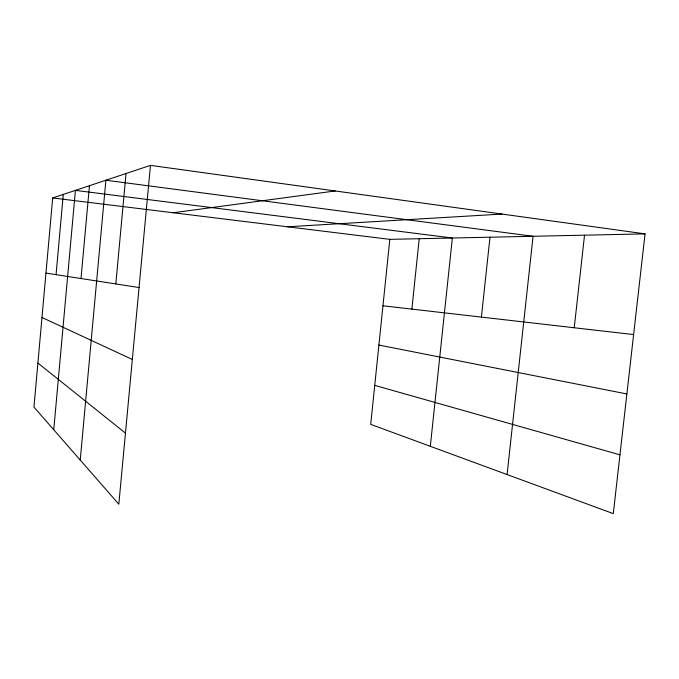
<?xml version="1.0" encoding="UTF-8"?>
<svg xmlns="http://www.w3.org/2000/svg" width="679" height="679" viewBox="0 0 679 679"><rect width="100%" height="100%" fill="white"/><g stroke="black" fill="none" stroke-linecap="round" stroke-linejoin="round"><path stroke-width="1.02" d="M150.466 165.37L52.69 197.954L33.95 407.094L118.817 504.208L150.466 165.37L645.05 233.873L613.29 513.63L370.709 424.375L389.822 239.356L645.05 233.873M56.06 274.672L63.283 194.423M53.751 429.756L75.42 190.383L452.358 238.015L430.316 446.307M81.005 278.534L89.458 185.707M80.232 460.056L105.89 180.232L533.066 236.275L507.086 474.553M115.82 283.932L126.031 173.518M411.873 309.115L419.223 238.728M481.403 317.101L489.983 237.2M574.239 327.762L584.534 235.172M173.204 212.756L335.222 190.96M287.455 226.786L502.027 214.063M382.956 305.796L633.617 334.577M52.69 197.954L389.822 239.356M45.96 273.102L139.051 287.54M378.899 345.051L626.87 393.956M374.732 385.366L619.961 454.828M41.979 317.483L132.337 359.463M37.897 363.036L125.454 433.126"/></g></svg>
